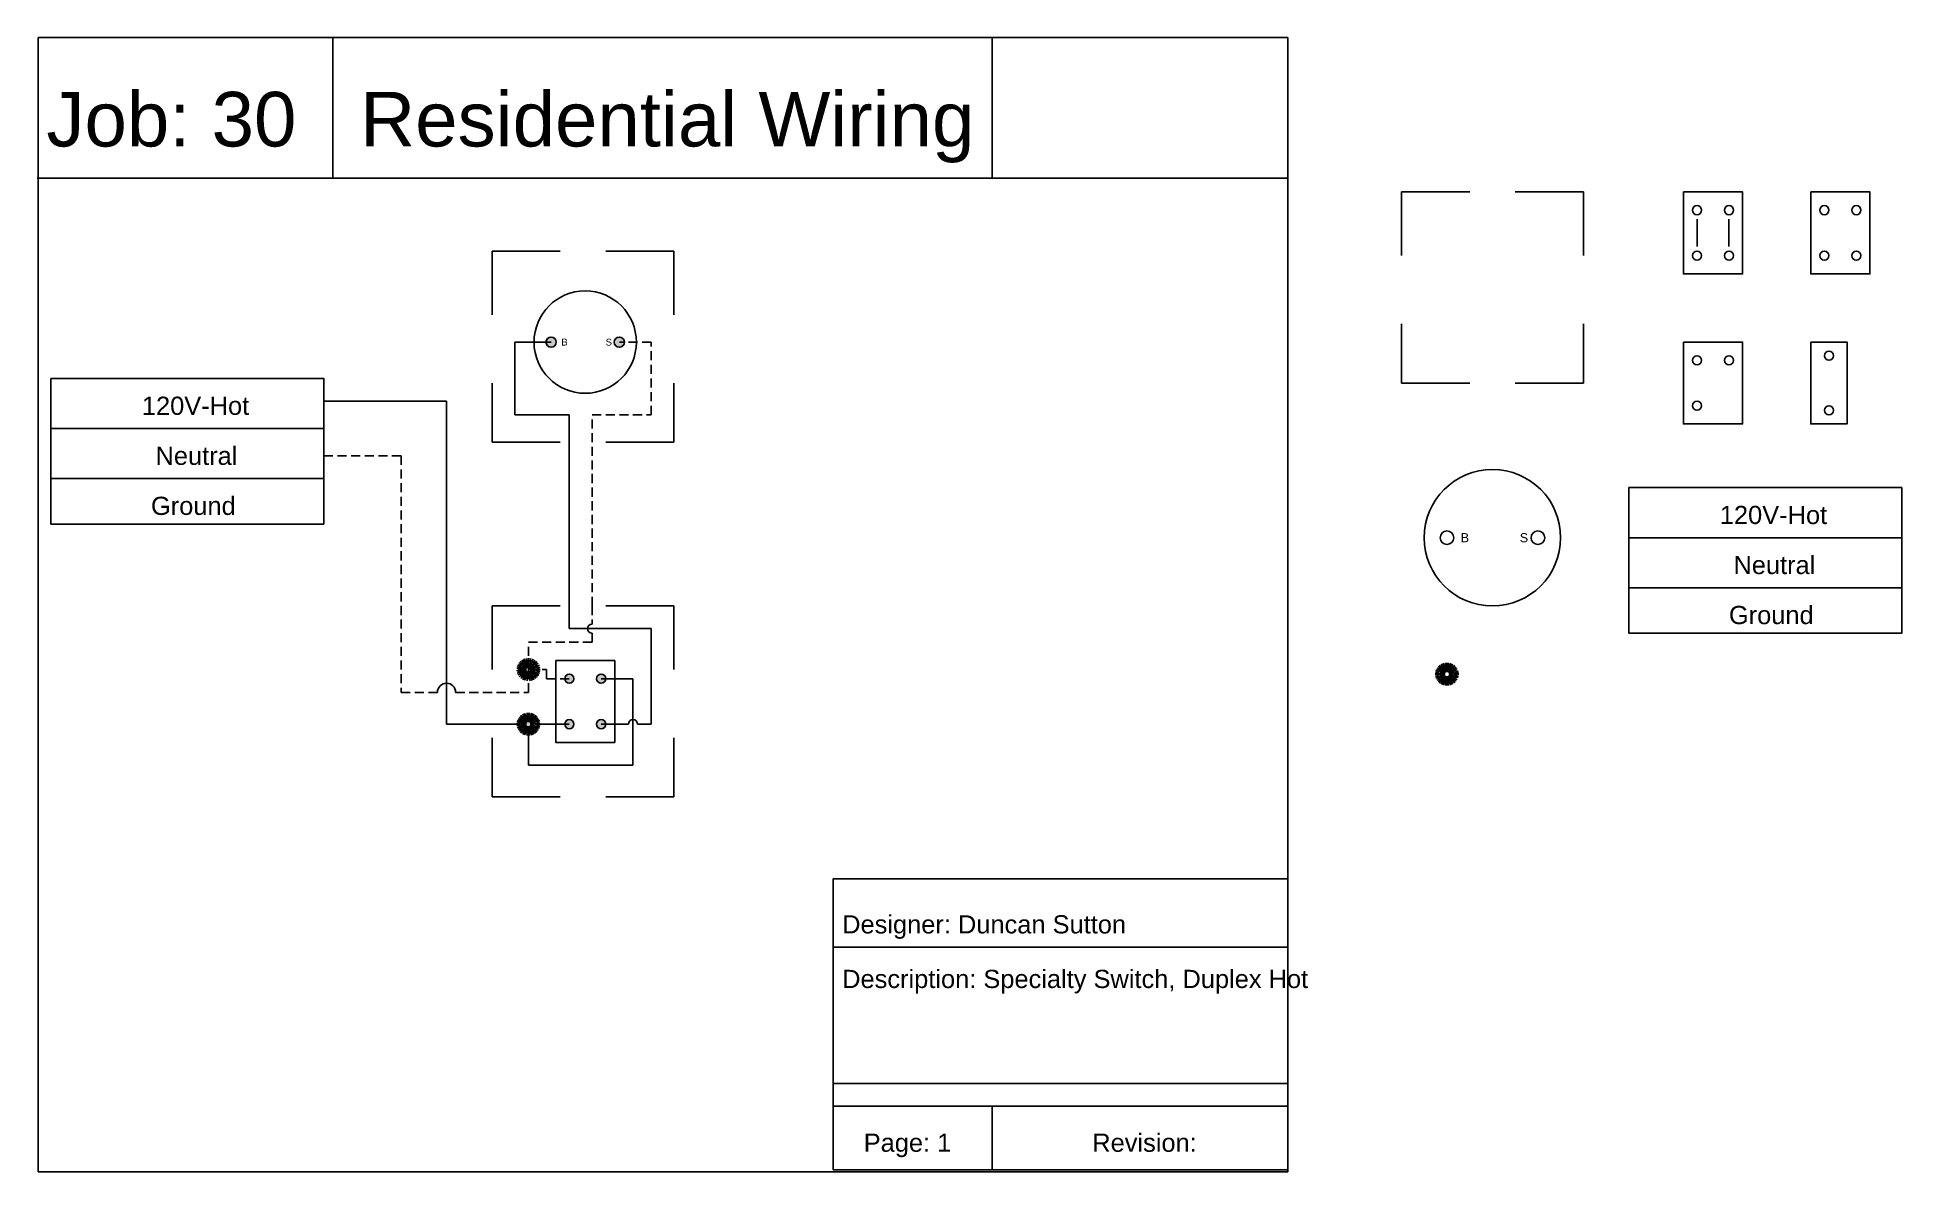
# Model space of a CAD drawing. Header units: inches. Extents: x 12 to 218, y 0 to 125.
import ezdxf

# ---------------------------------------------------------------- set-up
doc = ezdxf.new("R2010")
doc.units = ezdxf.units.IN
doc.header["$MEASUREMENT"] = 0
doc.linetypes.add('ACAD_ISO02W100', pattern=[15, 12, -3])
doc.linetypes.add('DASHEDX2', pattern=[1.5, 1, -0.5])
doc.styles.get("Standard").update_dxf_attribs({"font": 'arial.ttf'})

# ---------------------------------------------------------------- blocks, each defined once
blk = doc.blocks.new('Box')
for p, q in [((0, 0), (0, -7)), ((0, 0), (7.5, 0)), ((20, 0), (12.5, 0)), ((20, 0), (20, -7)), ((0, -21), (0, -14.5)), ((20, -21), (20, -14.5)), ((0, -21), (7.5, -21)), ((20, -21), (12.5, -21))]:
    blk.add_line(p, q)
blk = doc.blocks.new('DUP')
for p, q in [((1.5, -3), (1.5, -6)), ((5, -3), (5, -6)), ((1.5, -6), (1.5, -6))]:
    blk.add_line(p, q)
blk.add_lwpolyline([(0, 0), (6.5, 0), (6.5, -9), (0, -9)], close=True)
for centre in [(1.5, -2), (5, -2), (1.5, -7), (5, -7)]:
    blk.add_circle(centre, 0.5)
blk = doc.blocks.new('Four-Way')
blk.add_lwpolyline([(0, 0), (6.5, 0), (6.5, -9), (0, -9)], close=True)
for centre in [(1.5, -2), (5, -2), (1.5, -7), (5, -7)]:
    blk.add_circle(centre, 0.5)
blk = doc.blocks.new('Three-Way')
blk.add_lwpolyline([(0, 0), (6.5, 0), (6.5, -9), (0, -9)], close=True)
for centre in [(1.5, -2), (5, -2), (1.5, -7)]:
    blk.add_circle(centre, 0.5)
blk = doc.blocks.new('Switch')
blk.add_lwpolyline([(0, 0), (4, 0), (4, -9), (0, -9)], close=True)
for centre in [(2, -1.5), (2, -7.5)]:
    blk.add_circle(centre, 0.5)
blk = doc.blocks.new('Lamp')
for centre, radius in [((9.5, -7.5), 7.5), ((4.5, -7.5), 0.75), ((14.5, -7.5), 0.75)]:
    blk.add_circle(centre, radius)
at = {"char_height": 1, "attachment_point": 1}
for s, insert in [('B', (6, -7)), ('S', (12.5, -7))]:
    blk.add_mtext_dynamic_manual_height_columns(s, width=2, gutter_width=1, heights=[0], dxfattribs=dict(at, insert=insert))
blk = doc.blocks.new('1P-SRV')
for p, q in [((0, -5.5), (30, -5.5)), ((0, -11), (30, -11))]:
    blk.add_line(p, q)
blk.add_lwpolyline([(0, 0), (30, 0), (30, -16), (0, -16)], close=True)
at = {"char_height": 2, "attachment_point": 1}
for s, insert in [('120V-Hot', (10, -2)), ('Neutral', (11.5, -7.5)), ('Ground', (11, -13))]:
    blk.add_mtext_dynamic_manual_height_columns(s, width=30, gutter_width=1, heights=[0], dxfattribs=dict(at, insert=insert))
blk = doc.blocks.new('Nut')
at = {"linetype": 'ACAD_ISO02W100', "lineweight": 211}
blk.add_circle((-6.5, 5), 1, dxfattribs=at)
at = {"lineweight": 106}
blk.add_circle((-6.5, 5), 0.5, dxfattribs=at)

msp = doc.modelspace()

# ---------------------------------------------------------------- hatches: boundary and pattern name
at = {"true_color": 0x000000}
h = msp.add_hatch(color=18, dxfattribs=at)
h.dxf.hatch_style = 1
h.paths.add_polyline_path([(67, 49.5, 1), (66, 49.5, 1)])
h.paths.add_polyline_path([(71.5, 49.5, 1), (70.5, 49.5, 1)])
h.paths.add_polyline_path([(75, 49.5, 1), (74, 49.5, 1)])
h.paths.add_polyline_path([(75, 54.5, 1), (74, 54.5, 1)])
h.paths.add_polyline_path([(69.56, 91.5, 1), (68.44, 91.5, 1)])
h = msp.add_hatch(color=256)
h.dxf.hatch_style = 1
h.paths.add_polyline_path([(67, 55.5, 1), (66, 55.5, 1)])
h.paths.add_polyline_path([(71.5, 54.5, 1), (70.5, 54.5, 1)])
h.paths.add_polyline_path([(77.06, 91.5, 1), (75.94, 91.5, 1)])

# ---------------------------------------------------------------- linework, layer by layer
for p, q in [((45, 125), (45, 109.5)), ((117.5, 125), (117.5, 109.5)), ((12.5, 109.5), (150, 109.5)), ((100, 25), (150, 25)), ((100, 10), (150, 10)), ((100, 7.5), (150, 7.5)), ((117.5, 7.5), (117.5, 0.5))]:
    msp.add_line(p, q)
at = {"color": 18, "true_color": 0x000000}
for p, q in [((65, 83.5), (65, 91.5)), ((65, 91.5), (69, 91.5)), ((44, 85), (57.5, 85)), ((57.5, 85), (57.5, 49.5)), ((71, 83.5), (65, 83.5)), ((71, 60), (71, 83.5)), ((80, 60), (71, 60)), ((80, 49.5), (80, 60)), ((78, 54.5), (74.5, 54.5)), ((78, 45), (78, 54.5)), ((57.5, 49.5), (65.5, 49.5)), ((67.5, 49.5), (69, 49.5)), ((69, 49.5), (71, 49.5)), ((74.5, 49.5), (77.5, 49.5)), ((78.5, 49.5), (80, 49.5)), ((66.5, 48.5), (66.5, 45)), ((66.5, 45), (78, 45))]:
    msp.add_line(p, q, dxfattribs=at)
at = {"linetype": 'DASHEDX2'}
for p, q in [((80, 91.5), (76.5, 91.5)), ((80, 83.5), (80, 91.5)), ((73.5, 62.5), (73.5, 83.5)), ((73.5, 83.5), (80, 83.5)), ((44, 79), (52.5, 79)), ((52.5, 79), (52.5, 53)), ((73.5, 62.5), (73.5, 60.5)), ((73.5, 59.5), (73.5, 58.5)), ((73.5, 58.5), (66.5, 58.5)), ((66.5, 55.5), (66.5, 58)), ((66.5, 53), (66.5, 55.5)), ((66.5, 55.5), (68.5, 55.5)), ((68.5, 55.5), (68.5, 54.5)), ((68.5, 54.5), (71, 54.5)), ((52.5, 53), (56.5, 53)), ((58.5, 53), (66.5, 53))]:
    msp.add_line(p, q, dxfattribs=at)
for points in [[(12.6, 124.96), (150, 124.96), (150, 0.31), (12.6, 0.31)], [(100, 0.5), (150, 0.5), (150, 32.5), (100, 32.5)]]:
    msp.add_lwpolyline(points, close=True)
at = {"linetype": 'ACAD_ISO02W100', "lineweight": 211}
for centre in [(66.5, 55.5), (66.5, 49.5)]:
    msp.add_circle(centre, 1, dxfattribs=at)
at = {"lineweight": 106}
for centre in [(66.5, 55.5), (66.5, 49.5)]:
    msp.add_circle(centre, 0.5, dxfattribs=at)
for centre, radius, start, end in [((73.5, 60), 0.5, 90, 270), ((57.5, 53), 1, 0, 180)]:
    msp.add_arc(centre, radius, start, end)
at = {"color": 18, "true_color": 0x000000}
msp.add_arc((78, 49.5), 0.5, 0, 180, dxfattribs=at)

# ---------------------------------------------------------------- block references
for name, p in [('Box', (162.5, 108)), ('DUP', (193.5, 108)), ('Four-Way', (207.5, 108)), ('Box', (62.5, 101.5)), ('Three-Way', (193.5, 91.5)), ('Switch', (207.5, 91.5)), ('1P-SRV', (14, 87.5)), ('Lamp', (163, 77.5)), ('1P-SRV', (187.5, 75.5)), ('Box', (62.5, 62.5)), ('Four-Way', (69.5, 56.5)), ('Nut', (174, 50))]:
    msp.add_blockref(name, p)
at = {"xscale": 0.75, "yscale": 0.75, "zscale": 0.75}
msp.add_blockref('Lamp', (65.62, 97.12), dxfattribs=at)

# ---------------------------------------------------------------- texts
at = {"attachment_point": 1}
for s, width, insert, char_height in [('Job: 30', 30, (13.5, 119), 6), ('Residential Wiring', 77.9684, (48, 119), 6), ('Designer: Duncan Sutton ', 50, (101, 28.5), 2), ('Description: Specialty Switch, Duplex Hot', 50, (101, 22.5), 2), ('\\pxqr;Page: 1', 17.5, (95.5, 4.5), 2), ('Revision:', 32.5, (128.5, 4.5), 2)]:
    msp.add_mtext_dynamic_manual_height_columns(s, width=width, gutter_width=1, heights=[0], dxfattribs=dict(at, insert=insert, char_height=char_height))

doc.saveas('drawing.dxf')
